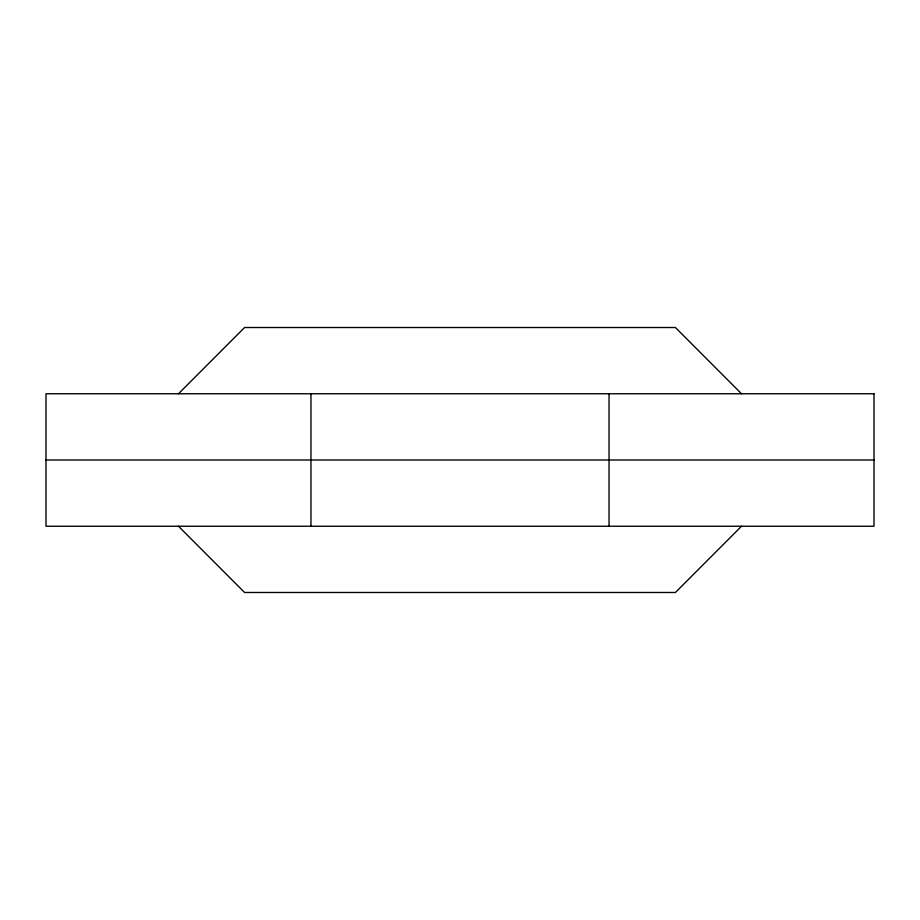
<?xml version="1.0" encoding="UTF-8"?>
<svg xmlns="http://www.w3.org/2000/svg" width="920" height="920" viewBox="0 0 920 920"><rect width="100%" height="100%" fill="white"/><g stroke="black" fill="none" stroke-linecap="round" stroke-linejoin="round"><path stroke-width="1.38" d="M178.48 393.76L244.582 327.52L675.418 327.52L741.52 393.76M741.52 526.24L675.418 592.48L244.582 592.48L178.48 526.24M46 460L874 460M609.04 393.76L609.04 526.24M310.96 393.76L310.96 526.24M874 393.76L46 393.76L46 526.24L874 526.24L874 393.76"/></g></svg>
